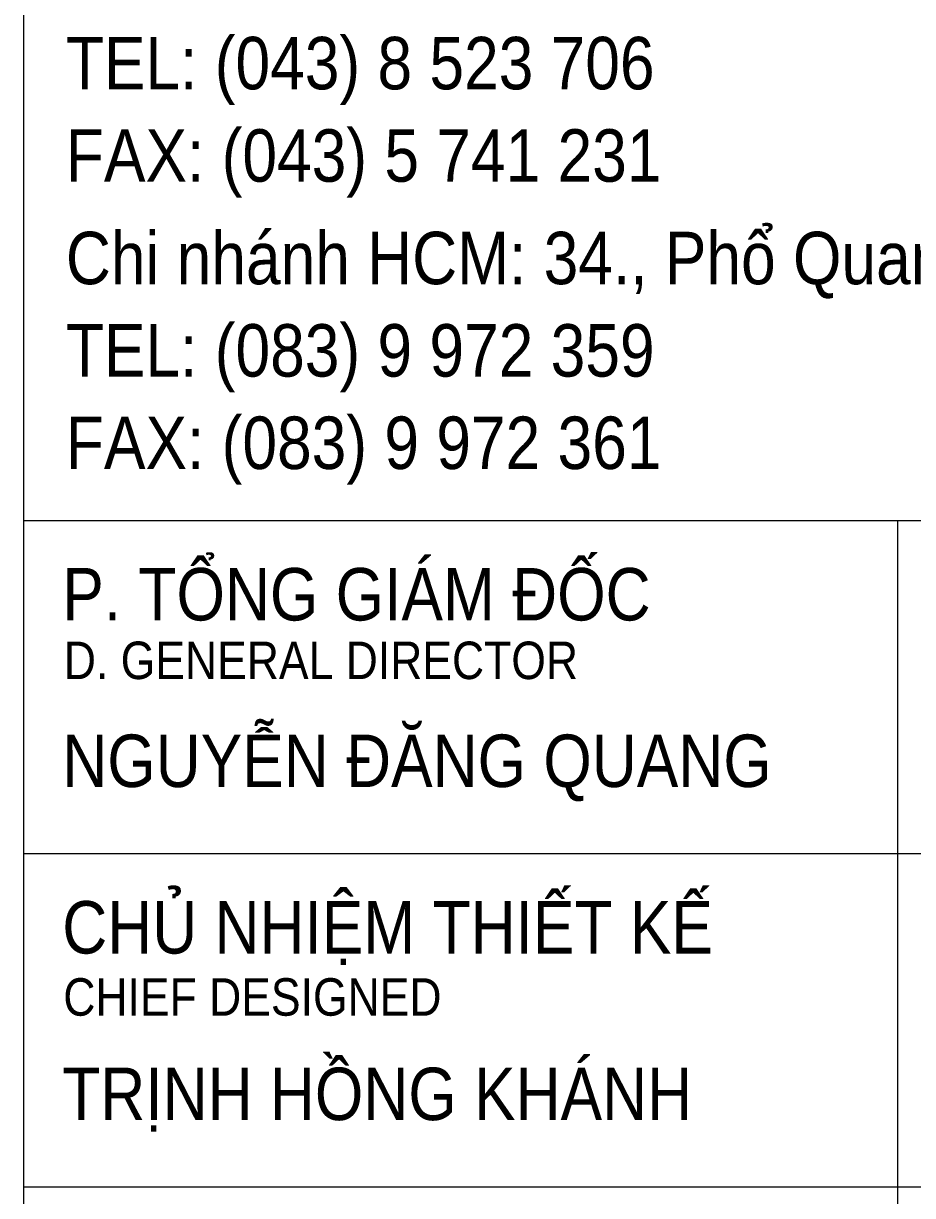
# Model space of a CAD drawing. Header units: millimetres. Extents: x -7991 to 5364, y -10960 to -2058.
# Drawn here: x 3706 to 4485, y -7178 to -6151 of the extents above; entities that cross this region are included whole.
import ezdxf
from ezdxf.enums import TextEntityAlignment as Align

# ---------------------------------------------------------------- set-up
doc = ezdxf.new("R2010")
doc.units = ezdxf.units.MM
doc.header["$LTSCALE"] = 250
doc.header["$MEASUREMENT"] = 0
doc.layers.add('08.TEXTBEAM', color=2, linetype='Continuous')
doc.layers.add('Xref khung ten  A3 TKCS$0$A-KY HIEU', color=34, linetype='Continuous', lineweight=20)
doc.layers.add('Xref khung ten  A3 TKCS$0$A-TEXT', color=9, linetype='Continuous', lineweight=18)
doc.styles.add('Xref khung ten  A3 TKCS$0$ARIAL', font='arial.ttf')

# ---------------------------------------------------------------- blocks, each defined once
blk = doc.blocks.new('Xref khung ten  A3 TKCS')
at = {"layer": 'Xref khung ten  A3 TKCS$0$A-KY HIEU', "color": 0}
for p, q in [((-57376.705, -13646.66), (-57376.705, -13933.853)), ((-57376.705, -13822.889), (-57315.382, -13822.889)), ((-57346.043, -13881.291), (-57346.043, -13822.889)), ((-57376.705, -13834.569), (-57315.382, -13834.569)), ((-57376.705, -13846.25), (-57315.382, -13846.25))]:
    blk.add_line(p, q, dxfattribs=at)
at = {"layer": 'Xref khung ten  A3 TKCS$0$A-TEXT', "style": 'Xref khung ten  A3 TKCS$0$ARIAL', "width": 0.85}
for s, p in [('TEL: (043) 8 523 706', (-57375.216, -13807.767)), ('FAX: (043) 5 741 231', (-57375.216, -13811.007)), ('Chi nhánh HCM: 34., Phổ Quang., F2., Tân Bình., TP. HCM', (-57375.216, -13814.602)), ('TEL: (083) 9 972 359', (-57375.216, -13817.841)), ('FAX: (083) 9 972 361', (-57375.216, -13821.081)), ('P. TỔNG GIÁM ĐỐC', (-57375.343, -13826.393)), ('NGUYỄN ĐĂNG QUANG', (-57375.343, -13832.233)), ('CHỦ NHIỆM THIẾT KẾ', (-57375.343, -13838.073)), ('TRỊNH HỒNG KHÁNH', (-57375.343, -13843.914))]:
    blk.add_text(s, height=1.83967, dxfattribs=at).set_placement(p)
for s, p in [('D. GENERAL DIRECTOR', (-57375.288, -13827.791)), ('CHIEF DESIGNED', (-57375.308, -13839.595))]:
    blk.add_text(s, height=1.31405, dxfattribs=at).set_placement(p, align=Align.MIDDLE_LEFT)

msp = doc.modelspace()

# ---------------------------------------------------------------- block references
at = {"layer": '08.TEXTBEAM', "xscale": 25, "yscale": 25, "zscale": 25}
msp.add_blockref('Xref khung ten  A3 TKCS', (1438123.27, 338985.89), dxfattribs=at)

doc.saveas('drawing.dxf')
